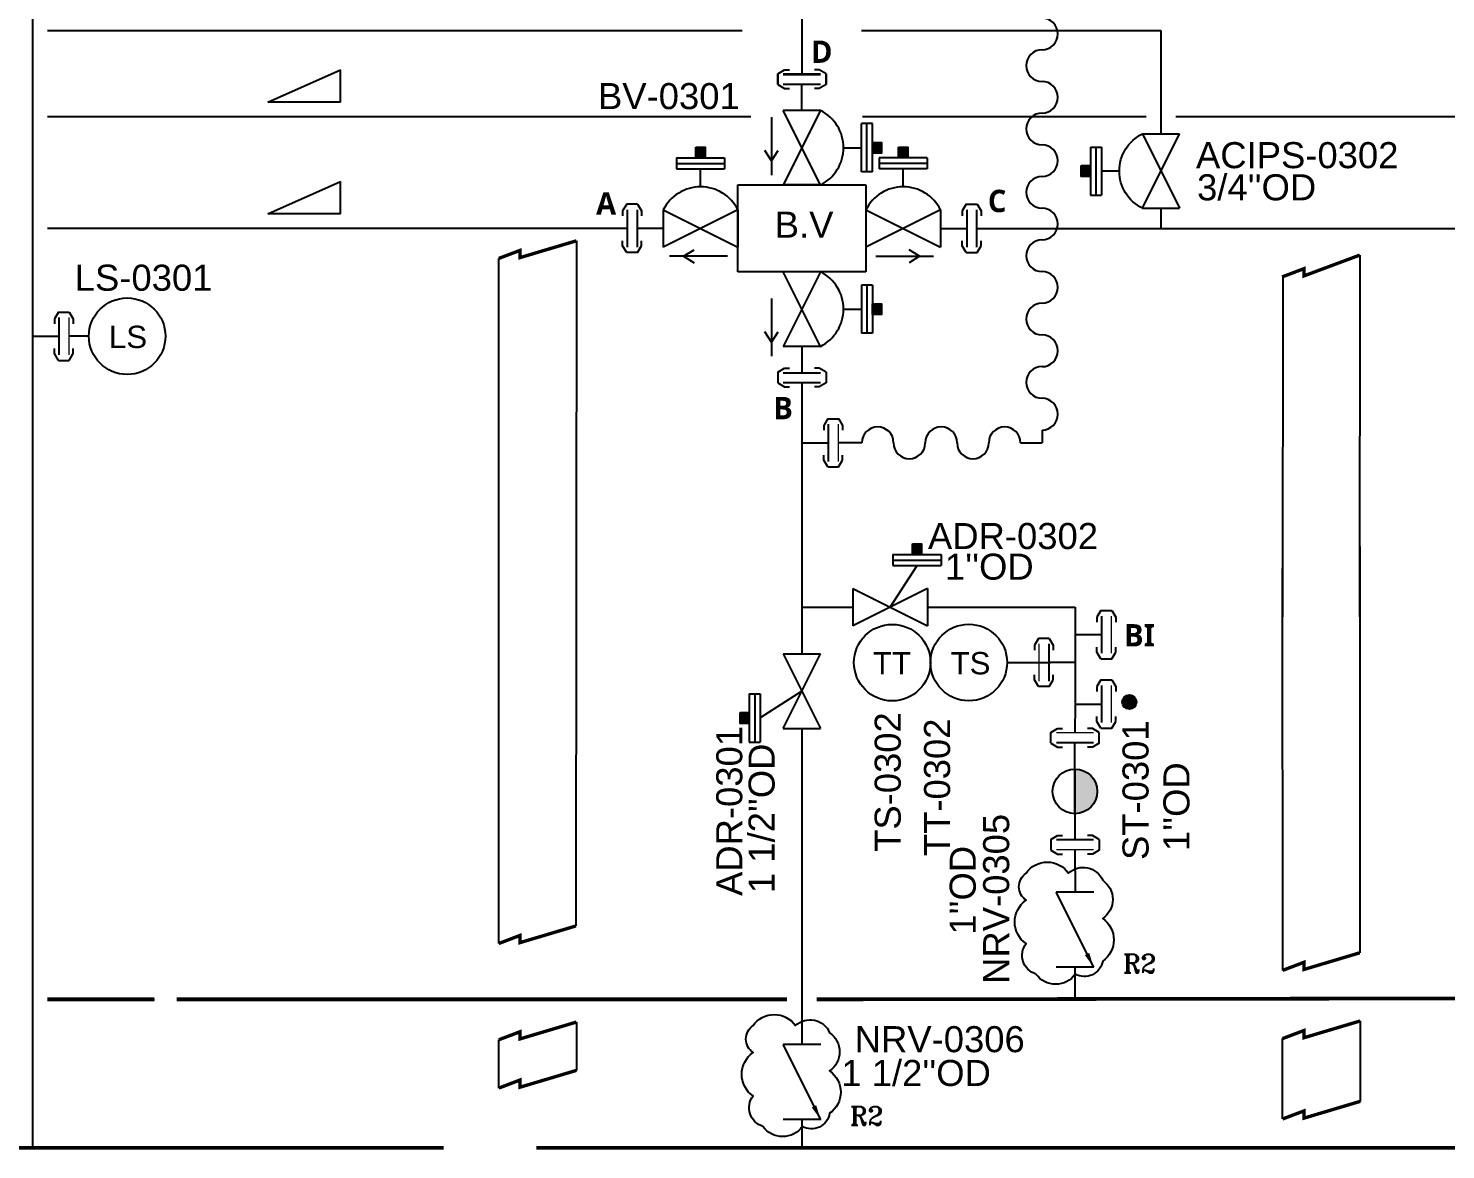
# Model space of a CAD drawing. Header units: millimetres. Extents: x -6754 to 5895, y -4820 to 1016.
# Drawn here: x -2148.9 to -1958.7, y -1996.5 to -1845.9 of the extents above; entities that cross this region are included whole.
import ezdxf
from ezdxf.enums import TextEntityAlignment as Align

# ---------------------------------------------------------------- set-up
doc = ezdxf.new("R2010")
doc.units = ezdxf.units.MM
doc.linetypes.add('ACAD_ISO04W100', pattern=[30.5, 24, -3, 0.5, -3])
doc.layers.get('0').update_dxf_attribs({"linetype": 'CONTINUOUS'})
for name, color, linetype in [('can_move', 7, 'CONTINUOUS'), ('E---INDID------', 7, 'CONTINUOUS'), ('E---INDID-TEXT-25-35', 2, 'CONTINUOUS'), ('P---PFLTD-TEXT-25-35', 2, 'CONTINUOUS'), ('P---PLINB-CHWS036', 7, 'CONTINUOUS'), ('P---PLINB-CIPS119', 7, 'CONTINUOUS'), ('P---PLINB-CON003', 7, 'CONTINUOUS'), ('P---PLINB-CON010', 7, 'CONTINUOUS'), ('P---PLINB-CON012', 7, 'CONTINUOUS'), ('P---PLINB-DR-A062', 7, 'CONTINUOUS'), ('P---PLINB-DRH120', 7, 'CONTINUOUS'), ('P---PLINB-DRH209', 7, 'CONTINUOUS'), ('P---PLINB-DRH211', 7, 'CONTINUOUS'), ('P---PLINB-DRH217', 7, 'CONTINUOUS'), ('P---PLINB-DRH223', 7, 'CONTINUOUS'), ('P---PLINB-DRH229', 7, 'CONTINUOUS'), ('P---PLINB-P190', 7, 'CONTINUOUS'), ('P---PLINB-P258', 7, 'CONTINUOUS'), ('P---PLINB-P328', 7, 'CONTINUOUS'), ('P---PLINB-PRO035', 7, 'CONTINUOUS'), ('P---PVL4D-TEXT-25-35', 2, 'CONTINUOUS'), ('P---PVLSD-TEXT-18-25', 3, 'CONTINUOUS'), ('P---PVLSD-TEXT-25-35', 2, 'CONTINUOUS'), ('P---TANKB-V03', 7, 'CONTINUOUS'), ('VALVE', 6, 'CONTINUOUS')]:
    doc.layers.add(name, color=color, linetype=linetype)
doc.styles.add('ROMANS', font='romans.shx')
doc.styles.add('ROMANT', font='romant.shx')
doc.styles.get("Standard").update_dxf_attribs({"font": 'arial.ttf'})
doc.dimstyles.get("Standard").update_dxf_attribs({"dimtxt": 2.5, "dimasz": 2.5, "dimexe": 1.25, "dimexo": 0.625, "dimtad": 1, "dimdec": 4, "dimdsep": 46, "dimlunit": 6, "dimtxsty": 'STANDARD', "dimcen": 2.5, "dimadec": 0, "dimazin": 0, "dimtfac": 1, "dimtdec": 4, "dimtmove": 0, "dimatfit": 3, "dimfxl": 1, "dimtolj": 1, "dimtzin": 0, "dimarcsym": 0})

# ---------------------------------------------------------------- blocks, each defined once
blk = doc.blocks.new('rgyjryjyfrjfhjgfgj')
at = {"color": 0, "linetype": 'ByBlock'}
for p, q in [((716.48, 396.87), (717.39, 397.41)), ((717.39, 397.41), (718.05, 397.41)), ((722.07, 397.41), (721.4, 397.41)), ((722.97, 396.87), (722.07, 397.41)), ((722.97, 395.42), (722.97, 396.87)), ((716.48, 395.42), (717.39, 394.88)), ((717.39, 394.88), (718.05, 394.88)), ((722.07, 394.88), (721.4, 394.88)), ((722.97, 395.42), (722.07, 394.88))]:
    blk.add_line(p, q, dxfattribs=at)
at = {"color": 6, "linetype": 'ByBlock'}
blk.add_line((719.73, 391.95), (719.73, 395.48), dxfattribs=at)
at = {"color": 1, "linetype": 'ByBlock', "lineweight": 15}
blk.add_lwpolyline([(717.23, 396.8), (722.23, 396.8)], dxfattribs=at)
at = {"color": 6, "linetype": 'ByBlock'}
blk.add_lwpolyline([(717.23, 395.48), (722.23, 395.48)], dxfattribs=at)
blk = doc.blocks.new('phi_158624437617')
at = {"color": 0, "linetype": 'ByBlock'}
blk.add_line((-3.24, 3.47), (-3.24, 4.92), dxfattribs=at)
blk.add_blockref('rgyjryjyfrjfhjgfgj', (-719.73, -391.95), dxfattribs=at)
at = {"flags": 1}
for p, rotation in [((0, 4.85), 90), ((0, 0), 270)]:
    blk.add_attdef('PHI_CONNECTIONPOINT', p, '', height=0.1, rotation=rotation, dxfattribs=at)
blk = doc.blocks.new('4way')
at = {"layer": 'VALVE', "color": 5}
for p, q in [((1278.58, 1201.46), (1279.48, 1202)), ((1278.58, 1200.01), (1278.58, 1201.46)), ((1279.48, 1202), (1280.15, 1202)), ((1284.16, 1202), (1283.5, 1202)), ((1285.07, 1201.46), (1284.16, 1202)), ((1285.07, 1200.01), (1285.07, 1201.46)), ((1278.58, 1200.01), (1279.48, 1199.47)), ((1279.48, 1199.47), (1280.15, 1199.47)), ((1281.82, 1196.54), (1281.82, 1200.07)), ((1284.16, 1199.47), (1283.5, 1199.47)), ((1285.07, 1200.01), (1284.16, 1199.47)), ((1284.32, 1196.54), (1279.32, 1196.54)), ((1284.32, 1196.54), (1279.32, 1186.54)), ((1284.32, 1186.54), (1279.32, 1196.54)), ((1289.81, 1188.31), (1289.81, 1194.77)), ((1291.29, 1194.77), (1289.81, 1194.77)), ((1290.55, 1188.31), (1290.55, 1194.77)), ((1291.29, 1188.31), (1291.29, 1194.77)), ((1287.41, 1191.54), (1289.81, 1191.54)), ((1264.99, 1190.16), (1271.45, 1190.16)), ((1264.99, 1190.16), (1264.99, 1188.68)), ((1264.99, 1189.42), (1271.45, 1189.42)), ((1271.45, 1190.16), (1271.45, 1188.68)), ((1298.65, 1190.16), (1292.19, 1190.16)), ((1292.19, 1190.16), (1292.19, 1188.68)), ((1298.65, 1189.42), (1292.19, 1189.42)), ((1298.65, 1190.16), (1298.65, 1188.68)), ((1264.99, 1188.68), (1271.45, 1188.68)), ((1268.22, 1186.29), (1268.22, 1188.68)), ((1291.29, 1188.31), (1289.81, 1188.31)), ((1298.65, 1188.68), (1292.19, 1188.68)), ((1295.42, 1186.29), (1295.42, 1188.68)), ((1273.22, 1174.86), (1273.22, 1186.54)), ((1273.22, 1186.54), (1290.42, 1186.54)), ((1284.32, 1186.54), (1279.32, 1186.54)), ((1290.42, 1186.54), (1290.42, 1174.86)), ((1258.3, 1183.94), (1257.76, 1183.04)), ((1259.75, 1183.94), (1258.3, 1183.94)), ((1259.75, 1183.94), (1260.29, 1183.04)), ((1303.89, 1183.94), (1303.35, 1183.04)), ((1303.89, 1183.94), (1305.34, 1183.94)), ((1305.34, 1183.94), (1305.88, 1183.04)), ((1257.76, 1183.04), (1257.76, 1182.37)), ((1260.29, 1183.04), (1260.29, 1182.37)), ((1263.22, 1183.2), (1263.22, 1178.2)), ((1273.22, 1183.2), (1263.22, 1178.2)), ((1263.22, 1183.2), (1273.22, 1178.2)), ((1273.22, 1183.2), (1273.22, 1178.2)), ((1290.42, 1183.2), (1290.42, 1178.2)), ((1290.42, 1183.2), (1300.42, 1178.2)), ((1300.42, 1183.2), (1290.42, 1178.2)), ((1300.42, 1183.2), (1300.42, 1178.2)), ((1303.35, 1183.04), (1303.35, 1182.37)), ((1305.88, 1183.04), (1305.88, 1182.37)), ((1263.22, 1180.7), (1259.69, 1180.7)), ((1300.42, 1180.7), (1303.96, 1180.7)), ((1257.76, 1178.36), (1257.76, 1179.02)), ((1258.3, 1177.45), (1257.76, 1178.36)), ((1259.75, 1177.45), (1260.29, 1178.36)), ((1260.29, 1178.36), (1260.29, 1179.02)), ((1303.35, 1178.36), (1303.35, 1179.02)), ((1303.89, 1177.45), (1303.35, 1178.36)), ((1305.34, 1177.45), (1305.88, 1178.36)), ((1305.88, 1178.36), (1305.88, 1179.02)), ((1259.75, 1177.45), (1258.3, 1177.45)), ((1303.89, 1177.45), (1305.34, 1177.45)), ((1290.42, 1174.86), (1273.22, 1174.86)), ((1284.32, 1174.86), (1279.32, 1174.86)), ((1284.32, 1164.86), (1279.32, 1174.86)), ((1284.32, 1174.86), (1279.32, 1164.86)), ((1289.81, 1173.09), (1289.81, 1166.63)), ((1291.29, 1173.09), (1289.81, 1173.09)), ((1290.55, 1173.09), (1290.55, 1166.63)), ((1291.29, 1173.09), (1291.29, 1166.63)), ((1287.41, 1169.86), (1289.81, 1169.86)), ((1291.29, 1166.63), (1289.81, 1166.63)), ((1284.32, 1164.86), (1279.32, 1164.86)), ((1281.82, 1164.86), (1281.82, 1161.32)), ((1278.58, 1161.39), (1279.48, 1161.93)), ((1278.58, 1161.39), (1278.58, 1159.94)), ((1279.48, 1161.93), (1280.15, 1161.93)), ((1284.16, 1161.93), (1283.5, 1161.93)), ((1285.07, 1161.39), (1284.16, 1161.93)), ((1285.07, 1161.39), (1285.07, 1159.94)), ((1278.58, 1159.94), (1279.48, 1159.4)), ((1279.48, 1159.4), (1280.15, 1159.4)), ((1284.16, 1159.4), (1283.5, 1159.4)), ((1285.07, 1159.94), (1284.16, 1159.4))]:
    blk.add_line(p, q, dxfattribs=at)
for points in [[(1279.32, 1201.39), (1284.32, 1201.39)], [(1279.32, 1200.07), (1284.32, 1200.07)], [(1258.37, 1183.2), (1258.37, 1178.2)], [(1259.69, 1183.2), (1259.69, 1178.2)], [(1303.96, 1183.2), (1303.96, 1178.2)], [(1305.28, 1183.2), (1305.28, 1178.2)], [(1279.32, 1161.32), (1284.32, 1161.32)], [(1279.32, 1160), (1284.32, 1160)]]:
    blk.add_lwpolyline(points, dxfattribs=at)
for centre, start, end in [((1281.82, 1191.54), 296.5651, 63.4349), ((1268.22, 1180.7), 26.5651, 153.4349), ((1295.42, 1180.7), 26.5651, 153.4349), ((1281.82, 1169.86), 296.5651, 63.4349)]:
    blk.add_arc(centre, 5.59, start, end, dxfattribs=at)
blk = doc.blocks.new('phi_16763073450')
at = {"color": 0, "linetype": 'ByBlock'}
blk.add_line((-23.45, -20.69), (-26.25, -20.69), dxfattribs=at)
blk.add_blockref('4way', (-1281.82, -1201.39), dxfattribs=at)
at = {"flags": 1}
for p in [(0, 0), (0, -41.39)]:
    blk.add_attdef('PHI_CONNECTIONPOINT', p, '', height=0.1, rotation=270, dxfattribs=at)
for tag, p, height in [('P_NAME', (-12.2, -21.94), 3), ('CODE', (-20.27, -30.54), 3.5), ('DNCALC', (-23.64, -34.7), 3.5)]:
    blk.add_attdef(tag, p, '', height=height)
for tag, p in [('PHI_CONNECTIONPOINT', (-23.45, -20.69)), ('PHI_CONNECTIONPOINT', (23.45, -20.69)), ('PHI_INSERTPOINT', (23.45, -20.69))]:
    blk.add_attdef(tag, p, '', height=0.1, dxfattribs=at)
blk = doc.blocks.new('APV')
at = {"color": 6}
blk.add_line((1637.22, 801.29), (1640.82, 806.87), dxfattribs=at)
at = {"layer": 'VALVE'}
for p, q in [((1637.59, 808.35), (1644.05, 808.35)), ((1637.59, 808.35), (1637.59, 806.87)), ((1637.59, 807.61), (1644.05, 807.61)), ((1637.59, 806.87), (1644.05, 806.87)), ((1644.05, 808.35), (1644.05, 806.87)), ((1632.22, 803.79), (1632.22, 798.79)), ((1642.22, 803.79), (1632.22, 798.79)), ((1632.22, 803.79), (1642.22, 798.79)), ((1642.22, 803.79), (1642.22, 798.79))]:
    blk.add_line(p, q, dxfattribs=at)
blk = doc.blocks.new('phi_16763042120')
at = {"color": 0, "linetype": 'ByBlock'}
blk.add_blockref('APV', (-1637.22, -801.29), dxfattribs=at)
at = {"flags": 1}
blk.add_attdef('PHI_CONNECTIONPOINT', (-5, 0), '', height=0.1, rotation=180, dxfattribs=at)
for tag, p in [('PHI_INSERTPOINT', (0, 0)), ('PHI_CONNECTIONPOINT', (5, 0))]:
    blk.add_attdef(tag, p, '', height=0.1, dxfattribs=at)
at = {"color": 7}
for tag, p in [('PRJ_TAG_B', (-13.53, -6.4)), ('DNCALC', (-9.38, -11.66))]:
    blk.add_attdef(tag, p, '', height=3.5, dxfattribs=at)
blk = doc.blocks.new('phi_15825452495')
at = {"color": 0, "linetype": 'ByBlock'}
blk.add_blockref('APV', (-1637.22, -801.29), dxfattribs=at)
at = {"flags": 1}
blk.add_attdef('PHI_CONNECTIONPOINT', (-5, 0), '', height=0.1, rotation=180, dxfattribs=at)
for tag, p in [('PHI_INSERTPOINT', (0, 0)), ('PHI_CONNECTIONPOINT', (5, 0))]:
    blk.add_attdef(tag, p, '', height=0.1, dxfattribs=at)
for tag, p in [('PRJ_TAG_B', (-8.12, -6.4)), ('DNCALC', (-3.96, -9.91))]:
    blk.add_attdef(tag, p, '', height=2.5)
blk = doc.blocks.new('phi_15825218758')
at = {"color": 0, "linetype": 'ByBlock'}
blk.add_line((-3.24, 3.47), (-3.24, 4.92), dxfattribs=at)
blk.add_blockref('rgyjryjyfrjfhjgfgj', (-719.73, -391.95), dxfattribs=at)
at = {"flags": 1}
for p, rotation in [((0, 4.85), 90), ((0, 0), 270)]:
    blk.add_attdef('PHI_CONNECTIONPOINT', p, '', height=0.1, rotation=rotation, dxfattribs=at)
blk = doc.blocks.new('phi_158252426326')
at = {"color": 0, "linetype": 'ByBlock'}
blk.add_line((-4.27, 0), (1.56, 0), dxfattribs=at)
blk.add_circle((-9.41, 0), 5.14, dxfattribs=at)
blk.add_text('TS', height=3, dxfattribs=at).set_placement((-11.86, -1.59))
blk.add_attdef('DEVICE', (-13.49, 5.97), '', height=3.5)
at = {"flags": 1}
for tag in ['PHI_CONNECTIONPOINT', 'PHI_INSERTPOINT']:
    blk.add_attdef(tag, (-16.11, -0.29), '', height=0.1, dxfattribs=at)
blk = doc.blocks.new('phi_158252436928')
at = {"color": 0, "linetype": 'ByBlock'}
blk.add_circle((-5.14, 0), 5.14, dxfattribs=at)
blk.add_text('TT', height=3, rotation=359.9879, dxfattribs=at).set_placement((-7.75, -1.58))
at = {"flags": 1}
for tag in ['PHI_CONNECTIONPOINT', 'PHI_INSERTPOINT']:
    blk.add_attdef(tag, (0, 0), '', height=0.1, rotation=359.9879, dxfattribs=at)
blk.add_attdef('DEVICE', (-12.28, -9.32), '', height=3.5)
blk = doc.blocks.new('ST1')
at = {"linetype": 'ByBlock'}
h = blk.add_hatch(color=0, dxfattribs=at)
h.dxf.hatch_style = 1
h.paths.add_polyline_path([(289.45, -286.11), (289.45, -291.11, 0.414214), (291.95, -288.61, 0.414214)])
at = {"color": 0, "linetype": 'ByBlock'}
blk.add_line((289.45, -291.11), (289.45, -286.11), dxfattribs=at)
blk.add_circle((289.45, -288.61), 2.5, dxfattribs=at)
blk = doc.blocks.new('phi_15831288483')
at = {"color": 0, "linetype": 'ByBlock', "xscale": 1.2, "yscale": 1.2, "zscale": 1.2}
blk.add_blockref('ST1', (-347.34, 343.33), dxfattribs=at)
at = {"extrusion": (7.4988e-33, 1.22465e-16, -1), "flags": 1}
for tag, p, rotation in [('PHI_CONNECTIONPOINT', (0, -0.19), 90), ('PHI_CONNECTIONPOINT', (0, -6), 270), ('PHI_INSERTPOINT', (0, -6), 180)]:
    blk.add_attdef(tag, p, '', height=0.1, rotation=rotation, dxfattribs=at)
for tag, p in [('CODE', (4.53, -2.75)), ('DN1', (6.61, -7.4))]:
    blk.add_attdef(tag, p, '', height=3.5)
blk = doc.blocks.new('ADV')
at = {"color": 6}
blk.add_arc((1709.4, 811.99), 5.59, 26.5651, 153.4349, dxfattribs=at)
at = {"layer": 'VALVE'}
for p, q in [((1706.18, 821.46), (1712.63, 821.46)), ((1706.18, 821.46), (1706.18, 819.98)), ((1706.18, 820.72), (1712.63, 820.72)), ((1712.63, 821.46), (1712.63, 819.98)), ((1706.18, 819.98), (1712.63, 819.98)), ((1709.4, 817.58), (1709.4, 819.98)), ((1704.4, 814.49), (1704.4, 809.49)), ((1714.4, 814.49), (1704.4, 809.49)), ((1704.4, 814.49), (1714.4, 809.49)), ((1714.4, 814.49), (1714.4, 809.49))]:
    blk.add_line(p, q, dxfattribs=at)
blk = doc.blocks.new('phi_16777588438')
at = {"color": 0, "linetype": 'ByBlock'}
blk.add_blockref('ADV', (-1709.4, -811.99), dxfattribs=at)
at = {"flags": 1}
blk.add_attdef('PHI_CONNECTIONPOINT', (-5, 0), '', height=0.1, rotation=180, dxfattribs=at)
for tag, p in [('PHI_INSERTPOINT', (0, 0)), ('PHI_CONNECTIONPOINT', (5, 0))]:
    blk.add_attdef(tag, p, '', height=0.1, dxfattribs=at)
at = {"color": 7}
for tag, p in [('PRJ_TAG_B', (-12.54, -6.47)), ('DNCALC', (-8.39, -11.88))]:
    blk.add_attdef(tag, p, '', height=3.5, dxfattribs=at)
blk = doc.blocks.new('LS')
at = {"color": 0, "linetype": 'ByBlock'}
blk.add_circle((-2797.24, 7256.91), 5.14, dxfattribs=at)
blk.add_text('LS', height=3, dxfattribs=at).set_placement((-2799.69, 7255.32))
blk = doc.blocks.new('phi_16778171670')
at = {"color": 0, "linetype": 'ByBlock'}
blk.add_blockref('LS', (2797.24, -7262.05), dxfattribs=at)
at = {"width": 0.8}
blk.add_attdef('DEVICE', (-6.87, -3.43, 0), '', height=3.2, rotation=180, dxfattribs=at)
blk = doc.blocks.new('A$C66D9105F')
at = {"color": 5}
for p, q in [((0, 0), (0, 4.35)), ((9.77, 0), (0, 4.35)), ((0, 0), (9.77, 0))]:
    blk.add_line(p, q, dxfattribs=at)
blk = doc.blocks.new('A$C73A0612B')
at = {"layer": 'VALVE'}
for p, q in [((0, 12.63), (0, 0)), ((25.25, 12.63), (25.25, 0))]:
    blk.add_line(p, q, dxfattribs=at)
at = {"color": 6}
blk.add_leader([(25.25, 12.63), (0, 0)], dimstyle='STANDARD', override={"dimasz": 5}, dxfattribs=at)
blk = doc.blocks.new('phi_15826258899')
at = {"color": 0, "linetype": 'ByBlock', "xscale": 0.4, "yscale": 0.4, "zscale": 0.4}
blk.add_blockref('A$C73A0612B', (-5.05, -2.53), dxfattribs=at)
at = {"flags": 1}
blk.add_attdef('PHI_CONNECTIONPOINT', (-5.05, 0), '', height=0.1, rotation=180, dxfattribs=at)
for tag, p in [('PHI_INSERTPOINT', (0, 0)), ('PHI_CONNECTIONPOINT', (5.05, 0))]:
    blk.add_attdef(tag, p, '', height=0.1, dxfattribs=at)
for tag, p in [('TAG_PRJ', (-5.8, -5.6)), ('CODE', (-3.82, -8.78)), ('DNCALC', (-3.82, -12.17))]:
    blk.add_attdef(tag, p, '', height=2.5)

msp = doc.modelspace()

# ---------------------------------------------------------------- hatches: boundary and pattern name
h = msp.add_hatch(color=1)
h.dxf.hatch_style = 1
h.paths.add_polyline_path([(-2058.08, -1863.31), (-2058.08, -1861.86), (-2059.32, -1861.86), (-2059.32, -1863.31)])
h = msp.add_hatch(color=1)
h.dxf.hatch_style = 1
h.paths.add_polyline_path([(-2034.4, -1862.65), (-2034.4, -1861.21), (-2035.64, -1861.21), (-2035.64, -1862.65)])
h = msp.add_hatch(color=1)
h.dxf.hatch_style = 1
h.paths.add_polyline_path([(-2030.88, -1863.31), (-2030.88, -1861.86), (-2032.12, -1861.86), (-2032.12, -1863.31)])
h = msp.add_hatch(color=1)
h.dxf.hatch_style = 1
h.paths.add_polyline_path([(-2007.59, -1865.79), (-2006.35, -1865.79), (-2006.35, -1864.34), (-2007.59, -1864.34)])
h = msp.add_hatch(color=1)
h.dxf.hatch_style = 1
h.paths.add_polyline_path([(-2034.4, -1884.34), (-2034.4, -1882.89), (-2035.64, -1882.89), (-2035.64, -1884.34)])
h = msp.add_hatch(color=1)
h.dxf.hatch_style = 1
h.paths.add_polyline_path([(-2029.02, -1916.58), (-2029.02, -1915.13), (-2030.25, -1915.13), (-2030.25, -1916.58)])
h = msp.add_hatch(color=256)
h.dxf.hatch_style = 1
h.paths.add_polyline_path([(-2002.1, -1936.39, 1), (-2000.19, -1936.39, 1)])
h = msp.add_hatch(color=1)
h.dxf.hatch_style = 1
h.paths.add_polyline_path([(-2052.16, -1939.26), (-2052.16, -1937.81), (-2053.4, -1937.81), (-2053.4, -1939.26)])

# ---------------------------------------------------------------- linework, layer by layer
at = {"color": 6}
for p, q in [((-2045.1, -1831.51), (-2045.1, -1848.54)), ((-2037.04, -1901.57), (-2040.25, -1901.57))]:
    msp.add_line(p, q, dxfattribs=at)
for p, q in [((-2140.82, -1887.25), (-2143.53, -1887.25)), ((-2008.45, -1972.02), (-2008.45, -1976.28))]:
    msp.add_line(p, q)
at = {"color": 1}
for points in [[(-2059.32, -1861.86), (-2058.08, -1861.86), (-2058.08, -1863.31), (-2059.32, -1863.31)], [(-2035.64, -1861.21), (-2034.4, -1861.21), (-2034.4, -1862.65), (-2035.64, -1862.65)], [(-2032.12, -1861.86), (-2030.88, -1861.86), (-2030.88, -1863.31), (-2032.12, -1863.31)], [(-2007.59, -1864.34), (-2006.35, -1864.34), (-2006.35, -1865.79), (-2007.59, -1865.79)], [(-2035.64, -1882.89), (-2034.4, -1882.89), (-2034.4, -1884.34), (-2035.64, -1884.34)], [(-2030.25, -1915.13), (-2029.02, -1915.13), (-2029.02, -1916.58), (-2030.25, -1916.58)], [(-2053.4, -1937.81), (-2052.16, -1937.81), (-2052.16, -1939.26), (-2053.4, -1939.26)]]:
    msp.add_lwpolyline(points, close=True, dxfattribs=at)
for points in [[(-2015.01, -1959.37, -0.520567), (-2009.3, -1959.37, -0.520567), (-2004.71, -1960.33, -0.520567), (-2004.71, -1965.48, -0.520567), (-2004.71, -1971.17, -0.520567), (-2008.4, -1972.92, -0.520567), (-2013.68, -1972.92, -0.520567), (-2015.01, -1968.84, -0.520567), (-2015.01, -1963.02, -0.520567)], [(-2051.66, -1979.84, -0.520567), (-2045.95, -1979.84, -0.520567), (-2041.37, -1980.8, -0.520567), (-2041.37, -1985.94, -0.520567), (-2041.37, -1991.63, -0.520567), (-2045.05, -1993.39, -0.520567), (-2050.33, -1993.39, -0.520567), (-2051.66, -1989.3, -0.520567), (-2051.66, -1983.48, -0.520567)]]:
    msp.add_lwpolyline(points, format="xyb", close=True, dxfattribs=at)
msp.add_circle((-2001.14, -1936.39), 0.952)
at = {"layer": 'can_move'}
for p, q in [((-2049.18, -1857.82), (-2049.18, -1865.6)), ((-2049.18, -1863.69), (-2050.06, -1862.3)), ((-2049.18, -1863.69), (-2048.3, -1862.3)), ((-2060.97, -1876.51), (-2059.57, -1875.63)), ((-2029.32, -1876.51), (-2030.71, -1875.63)), ((-2055.09, -1876.51), (-2062.88, -1876.51)), ((-2060.97, -1876.51), (-2059.57, -1877.4)), ((-2035.19, -1876.51), (-2027.41, -1876.51)), ((-2029.32, -1876.51), (-2030.71, -1877.4)), ((-1970.19, -1876.35), (-1970.22, -1924.92)), ((-1980.55, -1879.26), (-1980.57, -1924.92)), ((-2049.18, -1882.17), (-2049.18, -1889.95)), ((-2049.18, -1888.04), (-2050.06, -1886.65)), ((-2049.18, -1888.04), (-2048.3, -1886.65)), ((-1970.21, -1915.5), (-1970.21, -1970.07)), ((-1980.64, -1918.44), (-1980.56, -1972.43))]:
    msp.add_line(p, q, dxfattribs=at)
at = {"layer": 'can_move', "color": 6}
for p in [(-2012.86, -1899.85), (-2015.76, -1901.57)]:
    msp.add_line(p, (-2012.86, -1901.57), dxfattribs=at)
at = {"layer": 'can_move', "const_width": 0.451}
for points in [[(-2085.79, -1876.8), (-2082.93, -1875.72), (-2082.93, -1876.69), (-2075.36, -1874.43)], [(-1980.64, -1879.29), (-1977.7, -1878.18), (-1977.7, -1879.15), (-1970.19, -1876.35)], [(-2085.79, -1968.82), (-2082.93, -1967.73), (-2082.93, -1968.7), (-2075.43, -1966.46)], [(-1980.56, -1972.43), (-1977.7, -1971.34), (-1977.7, -1972.31), (-1970.21, -1970.07)], [(-2085.79, -1981.75), (-2082.93, -1980.67), (-2082.93, -1981.63), (-2075.36, -1979.37)], [(-1980.57, -1981.59), (-1977.71, -1980.51), (-1977.71, -1981.48), (-1970.14, -1979.22)], [(-2085.79, -1988.24), (-2082.93, -1987.15), (-2082.93, -1988.12), (-2075.36, -1985.86)], [(-1980.57, -1992.39), (-1977.71, -1991.31), (-1977.71, -1992.28), (-1970.14, -1990.02)]]:
    msp.add_lwpolyline(points, dxfattribs=at)
at = {"layer": 'can_move'}
for points in [[(-2075.36, -1874.43), (-2075.43, -1966.46)], [(-2085.79, -1968.82), (-2085.79, -1876.8)], [(-2075.36, -1979.37), (-2075.36, -1985.86)], [(-1970.14, -1979.22), (-1970.14, -1990.02)], [(-2085.79, -1988.24), (-2085.79, -1981.75)], [(-1980.57, -1992.39), (-1980.57, -1981.59)]]:
    msp.add_lwpolyline(points, dxfattribs=at)
at = {"layer": 'can_move', "color": 6}
for centre, start, end in [((-2012.86, -1846.64), 270, 90), ((-2012.86, -1850.9), 90, 270), ((-2012.86, -1855.15), 270, 90), ((-2012.86, -1859.41), 90, 270), ((-2012.86, -1863.67), 270, 90), ((-2012.86, -1867.92), 90, 270), ((-2012.86, -1872.18), 270, 90), ((-2012.86, -1876.44), 90, 270), ((-2012.86, -1880.69), 270, 90), ((-2012.86, -1884.95), 90, 270), ((-2012.86, -1889.21), 270, 90), ((-2012.86, -1893.46), 90, 270), ((-2012.86, -1897.72), 270, 90), ((-2034.91, -1901.57), 0, 180), ((-2026.4, -1901.57), 0, 180), ((-2017.89, -1901.57), 0, 180), ((-2030.66, -1901.57), 180, 0), ((-2022.14, -1901.57), 180, 0)]:
    msp.add_arc(centre, 2.13, start, end, dxfattribs=at)
at = {"layer": 'P---PLINB-CIPS119', "color": 62, "linetype": 'Continuous', "ltscale": 0.1}
msp.add_lwpolyline([(-2071.35, -1872.77), (-2146.38, -1872.77)], dxfattribs=at)
at = {"layer": 'P---PLINB-CON003', "color": 230, "linetype": 'ACAD_ISO04W100', "const_width": 0.5}
for points in [[(-2129.03, -1976.32), (-2047.1, -1976.32)], [(-2043.1, -1976.32), (-2040.76, -1976.32)]]:
    msp.add_lwpolyline(points, dxfattribs=at)
at = {"layer": 'P---PLINB-CON010', "color": 230, "linetype": 'ACAD_ISO04W100', "const_width": 0.5}
for points in [[(-2146.38, -1976.32), (-2144.64, -1976.32)], [(-2143.85, -1976.32), (-2132.81, -1976.32)], [(-2132.81, -1976.32), (-2132.02, -1976.32)]]:
    msp.add_lwpolyline(points, dxfattribs=at)
at = {"layer": 'P---PLINB-CON012', "color": 230, "linetype": 'ACAD_ISO04W100', "const_width": 0.5}
for points in [[(-2146.38, -1976.32), (-2144.64, -1976.32)], [(-2144.64, -1976.32), (-2143.85, -1976.32)], [(-2143.85, -1976.32), (-2132.81, -1976.32)], [(-2040.76, -1976.32), (-1915.07, -1976.14)]]:
    msp.add_lwpolyline(points, dxfattribs=at)
at = {"layer": 'P---PLINB-DR-A062', "color": 7, "linetype": 'Continuous', "ltscale": 0.1}
for points in [[(-2148.38, -1827.14), (-2148.38, -1887.25)], [(-2148.38, -1887.25), (-2148.38, -1996.26)]]:
    msp.add_lwpolyline(points, dxfattribs=at)
at = {"layer": 'P---PLINB-DRH209', "color": 240, "linetype": 'ACAD_ISO04W100', "const_width": 0.5}
for points in [[(-2148.52, -1996.26), (-2148.38, -1996.26)], [(-2148.38, -1996.26), (-2145.38, -1996.26)]]:
    msp.add_lwpolyline(points, dxfattribs=at)
at = {"layer": 'P---PLINB-DRH211', "color": 240, "linetype": 'ACAD_ISO04W100', "const_width": 0.5}
for points in [[(-2148.52, -1996.26), (-2326.33, -1996.26)], [(-2145.38, -1996.26), (-2093.19, -1996.26)], [(-2080.76, -1996.26), (-2045.1, -1996.26)], [(-2045.1, -1996.26), (-1913.07, -1996.26)]]:
    msp.add_lwpolyline(points, dxfattribs=at)
at = {"layer": 'P---PLINB-DRH217', "color": 7, "linetype": 'Continuous', "ltscale": 0.1}
for points in [[(-2045.1, -1893.47), (-2045.1, -1901.57)], [(-2045.1, -1901.57), (-2045.1, -1923.64)], [(-2045.1, -1923.64), (-2045.1, -1929.93)], [(-2045.1, -1939.93), (-2045.1, -1982.38)], [(-2045.1, -1992.48), (-2045.1, -1996.26)]]:
    msp.add_lwpolyline(points, dxfattribs=at)
at = {"layer": 'P---PLINB-DRH223', "color": 7, "linetype": 'Continuous', "ltscale": 0.1}
msp.add_lwpolyline([(-2008.44, -1945.57), (-2008.44, -1951.38)], dxfattribs=at)
at = {"layer": 'P---PLINB-DRH229', "color": 7, "linetype": 'Continuous', "ltscale": 0.1}
msp.add_lwpolyline([(-2132.81, -1976.32), (-2132.02, -1976.32)], dxfattribs=at)
at = {"layer": 'P---PLINB-P190', "color": 7, "linetype": 'Continuous', "ltscale": 0.1}
for points in [[(-2045.1, -1923.64), (-2038.24, -1923.64)], [(-2028.24, -1923.64), (-2008.42, -1923.64)], [(-2008.42, -1923.64), (-2008.42, -1933.1)], [(-2008.42, -1927.33), (-2008.42, -1934.84)], [(-2008.42, -1931.08), (-2008.42, -1936.65)], [(-2008.42, -1936.65), (-2008.44, -1940.52)], [(-2008.44, -1956.23), (-2008.42, -1961.91)]]:
    msp.add_lwpolyline(points, dxfattribs=at)
at = {"layer": 'P---PLINB-P258', "color": 62, "linetype": 'Continuous', "ltscale": 0.1}
for points in [[(-2146.38, -1846.19), (-2053.1, -1846.19)], [(-2037.1, -1846.19), (-1996.89, -1846.19)], [(-1996.89, -1846.19), (-1996.89, -1860.07)], [(-1996.89, -1870.07), (-1996.89, -1872.77)]]:
    msp.add_lwpolyline(points, dxfattribs=at)
at = {"layer": 'P---PLINB-P328', "color": 62, "linetype": 'Continuous', "ltscale": 0.1}
for points in [[(-2051.97, -1857.77), (-2146.38, -1857.77)], [(-1998.89, -1857.77), (-2036.96, -1857.77)], [(-1915.07, -1857.77), (-1994.89, -1857.77)]]:
    msp.add_lwpolyline(points, dxfattribs=at)
at = {"layer": 'P---PLINB-PRO035', "color": 4, "linetype": 'Continuous', "ltscale": 0.1}
for points in [[(-2021.65, -1872.77), (-1996.89, -1872.77)], [(-1996.89, -1872.77), (-1915.07, -1872.77)]]:
    msp.add_lwpolyline(points, dxfattribs=at)

# ---------------------------------------------------------------- block references
at = {"xscale": -1}
for p in [(-2107.02, -1855.83), (-2107.02, -1870.83)]:
    msp.add_blockref('A$C66D9105F', p, dxfattribs=at)
at = {"layer": 'E---INDID------'}
ref = msp.add_blockref('phi_16778171670', (-2135.68, -1882.11), dxfattribs=at)
ref.add_attrib('DEVICE', 'LS-0301', dxfattribs={"layer": 'E---INDID-TEXT-25-35', "color": 7, "height": 3.5}).set_placement((-2124.23, -1877.64, 0), align=Align.TOP_RIGHT)
ref = msp.add_blockref('phi_158252436928', (-2027.83, -1931.09), dxfattribs=at)
ref.add_attrib('DEVICE', 'TT-0302', (-2025.2, -1957.08), dxfattribs={"layer": 'E---INDID-TEXT-25-35', "color": 7, "height": 3.5, "rotation": 90})
at = {"layer": 'P---PLINB-CHWS036', "rotation": 180}
msp.add_blockref('phi_158624437617', (-2045.1, -1848.54), dxfattribs=at)
at = {"layer": 'P---PLINB-DR-A062', "rotation": 270}
msp.add_blockref('phi_15825218758', (-2148.38, -1887.25), dxfattribs=at)
at = {"layer": 'P---PLINB-DRH120'}
ref = msp.add_blockref('phi_15826258899', (-2008.45, -1966.96), dxfattribs=dict(at, rotation=269.9999999999999))
ref.add_attrib('CODE', 'NRV-0305', dxfattribs={"layer": 'P---PVLSD-TEXT-18-25', "color": 7, "height": 3.5, "rotation": 90}).set_placement((-2020.77, -1951.41), align=Align.TOP_RIGHT)
ref.add_attrib('DNCALC', "1''OD", dxfattribs={"layer": 'P---PVLSD-TEXT-18-25', "color": 7, "height": 3.5, "rotation": 90}).set_placement((-2025.26, -1955.71), align=Align.TOP_RIGHT)
ref = msp.add_blockref('phi_15826258899', (-2045.1, -1987.43), dxfattribs=dict(at, rotation=269.9999999999999))
ref.add_attrib('CODE', 'NRV-0306', dxfattribs={"layer": 'P---PVLSD-TEXT-18-25', "color": 7, "height": 3.5}).set_placement((-2015.18, -1979.92), align=Align.TOP_RIGHT)
ref.add_attrib('DNCALC', "1 1/2''OD", dxfattribs={"layer": 'P---PVLSD-TEXT-18-25', "color": 7, "height": 3.5}).set_placement((-2019.73, -1984.46), align=Align.TOP_RIGHT)
at = {"layer": 'P---PLINB-DRH217'}
ref = msp.add_blockref('phi_16763073450', (-2045.1, -1852.08), dxfattribs=at)
ref.add_attrib('CODE', 'BV-0301', (-2072.47, -1856.75), dxfattribs={"layer": 'P---PVL4D-TEXT-25-35', "color": 7, "height": 3.5})
ref.add_attrib('P_NAME', 'B.V', (-2048.74, -1874.02), dxfattribs={"layer": 'P---PVL4D-TEXT-25-35', "color": 7, "height": 3.5})
at = {"layer": 'P---PLINB-DRH217', "rotation": 270}
msp.add_blockref('phi_15825218758', (-2045.1, -1901.57), dxfattribs=at)
at = {"layer": 'P---PLINB-DRH223'}
ref = msp.add_blockref('phi_15831288483', (-2008.44, -1945.38), dxfattribs=at)
ref.add_attrib('DN1', "1''OD", (-1993.07, -1956.4), dxfattribs={"layer": 'P---PFLTD-TEXT-25-35', "color": 7, "height": 3.5, "rotation": 90})
ref.add_attrib('CODE', 'ST-0301', (-1998.56, -1957.6), dxfattribs={"layer": 'P---PFLTD-TEXT-25-35', "color": 7, "height": 3.5, "rotation": 90})
at = {"layer": 'P---PLINB-DRH223', "rotation": 180}
msp.add_blockref('phi_15825218758', (-2008.44, -1951.38), dxfattribs=at)
at = {"layer": 'P---PLINB-P190', "rotation": 270}
for p in [(-2008.42, -1927.33), (-2008.42, -1936.65)]:
    msp.add_blockref('phi_15825218758', p, dxfattribs=at)
at = {"layer": 'P---PLINB-P190'}
ref = msp.add_blockref('phi_158252426326', (-2013.28, -1931.08), dxfattribs=at)
ref.add_attrib('DEVICE', 'TS-0302', (-2031.83, -1956.51), dxfattribs={"layer": 'E---INDID-TEXT-25-35', "color": 7, "height": 3.5, "rotation": 90})
at = {"layer": 'P---PLINB-P190', "xscale": -1, "rotation": 90}
msp.add_blockref('phi_15825218758', (-2008.42, -1931.08), dxfattribs=at)
at = {"layer": 'P---PLINB-P190', "xscale": -1}
msp.add_blockref('phi_15825218758', (-2008.44, -1945.38), dxfattribs=at)
at = {"layer": 'P---TANKB-V03', "extrusion": (-4.68864e-32, 1.22465e-16, -1)}
ref = msp.add_blockref('phi_16777588438', (1996.89, -1865.07), dxfattribs=dict(at, rotation=270))
ref.add_attrib('DNCALC', "3/4''OD", (-1992.05, -1869), dxfattribs={"layer": 'P---PVLSD-TEXT-25-35', "color": 7, "height": 3.5})
ref.add_attrib('PRJ_TAG_B', 'ACIPS-0302', (-1992.19, -1864.68), dxfattribs={"layer": 'P---PVLSD-TEXT-25-35', "color": 7, "height": 3.5})
at = {"layer": 'P---TANKB-V03'}
ref = msp.add_blockref('phi_15825452495', (-2033.24, -1923.64), dxfattribs=at)
ref.add_attrib('DNCALC', "1''OD", (-2025.9, -1919.95), dxfattribs={"layer": 'P---PVLSD-TEXT-18-25', "color": 7, "height": 3.5})
ref.add_attrib('PRJ_TAG_B', 'ADR-0302', (-2028.17, -1915.84), dxfattribs={"layer": 'P---PVLSD-TEXT-18-25', "color": 7, "height": 3.5})
at = {"layer": 'P---TANKB-V03', "extrusion": (-4.68864e-32, 1.22465e-16, -1)}
ref = msp.add_blockref('phi_16763042120', (2045.1, -1934.93), dxfattribs=dict(at, rotation=270))
ref.add_attrib('DNCALC', "1 1/2''OD", (-2048.76, -1962.04), dxfattribs={"layer": 'P---PVLSD-TEXT-25-35', "color": 7, "height": 3.5, "rotation": 90})
ref.add_attrib('PRJ_TAG_B', 'ADR-0301', (-2053.1, -1962.43), dxfattribs={"layer": 'P---PVLSD-TEXT-25-35', "color": 7, "height": 3.5, "rotation": 90})

# ---------------------------------------------------------------- texts
at = {"attachment_point": 1}
for s, width, gutter_width, heights, insert, char_height, style in [('{\\fSegoe UI Semibold|b0|i0|c0|p34;D}', 64.4856, 0.5, [-3], (-2043.88, -1847.54), 3, 'ROMANS'), ('{\\fSegoe UI Semibold|b0|i0|c0|p34;A}', 64.4856, 0.5, [-3], (-2072.73, -1867.94), 3, 'ROMANS'), ('{\\fSegoe UI Semibold|b0|i0|c0|p34;C}', 64.4856, 0.5, [-3.1], (-2020.14, -1867.58), 3, 'ROMANS'), ('{\\fSegoe UI Semibold|b0|i0|c0|p34;B}', 64.4856, 0.5, [-3], (-2048.94, -1895.4), 3, 'ROMANS'), ('{\\fSegoe UI Semibold|b0|i0|c0|p34;BI}', 64.4856, 0.5, [-3], (-2001.85, -1925.92), 3, 'ROMANS'), ('R2', 2.6741, 12.5, [-2.5], (-2002.01, -1970.27), 2.5, 'ROMANT'), ('R2', 2.6741, 12.5, [-2.5], (-2038.67, -1990.73), 2.5, 'ROMANT')]:
    msp.add_mtext_dynamic_manual_height_columns(s, width=width, gutter_width=gutter_width, heights=heights, dxfattribs=dict(at, insert=insert, char_height=char_height, style=style))

doc.saveas('drawing.dxf')
